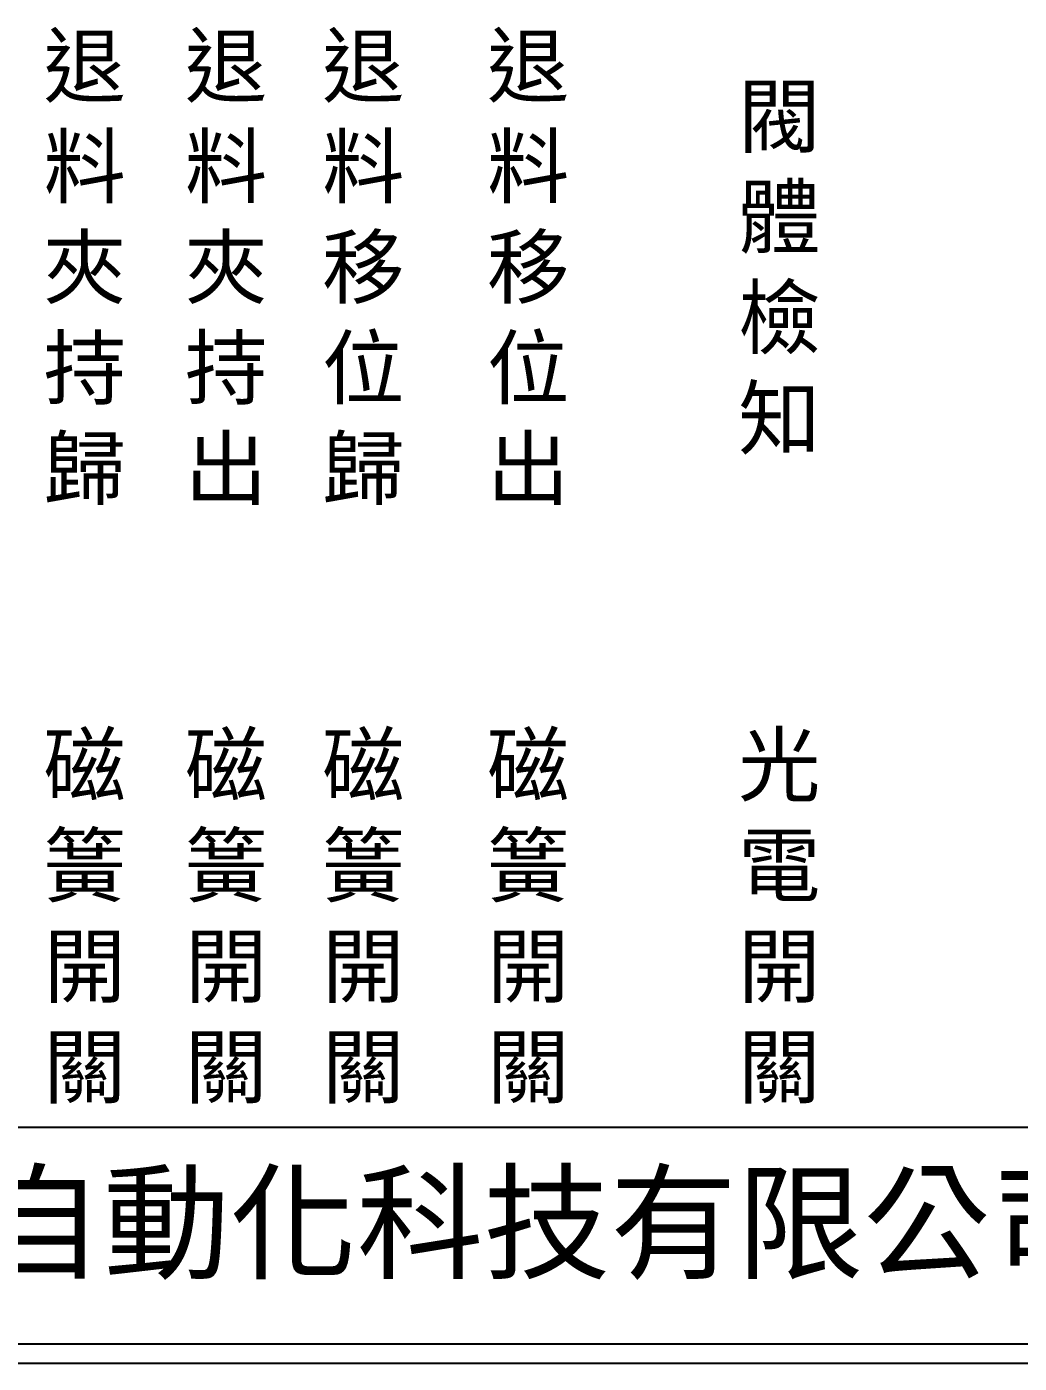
# Model space of a CAD drawing. Extents: x 325 to 612, y 3 to 207.
# Drawn here: x 383.5 to 447.6, y 3 to 89.3 of the extents above; entities that cross this region are included whole.
import ezdxf

# ---------------------------------------------------------------- set-up
doc = ezdxf.new("R2010")
doc.units = 0
doc.layers.add('圖框層', color=7, linetype='CONTINUOUS')
doc.layers.add('標尺寸層', color=3, linetype='CONTINUOUS')
doc.styles.add('CNS', font='romanc.shx', dxfattribs={"bigfont": 'chineset.shx'})
doc.styles.add('STSL', font='KAIU.TTF')

msp = doc.modelspace()

# ---------------------------------------------------------------- linework, layer by layer
at = {"layer": '圖框層', "color": 7}
for p, q in [((326.569, 18.25), (611.07, 18.25)), ((326.569, 4.25), (611.07, 4.25)), ((325.319, 3), (612.319, 3))]:
    msp.add_line(p, q, dxfattribs=at)

# ---------------------------------------------------------------- texts
at = {"layer": '圖框層', "color": 4, "style": 'STSL'}
msp.add_text('泓陞自動化科技有限公司', height=6, dxfattribs=at).set_placement((363.923, 9.076))
at = {"layer": '標尺寸層', "color": 7, "char_height": 3.9, "width": 4.96081, "attachment_point": 5, "style": 'CNS'}
for s, insert in [('{\\fDFKai-SB|b0|i0|c136|p65;退料夾持歸}', (387.263, 73.584)), ('{\\fDFKai-SB|b0|i0|c136|p65;退料夾持出}', (396.396, 73.584)), ('{\\fDFKai-SB|b0|i0|c136|p65;退料移位歸}', (405.263, 73.584)), ('{\\fDFKai-SB|b0|i0|c136|p65;退料移位出}', (415.916, 73.584)), ('{\\fDFKai-SB|b0|i0|c136|p65;閥體 檢知}', (432.141, 73.584)), ('{\\fDFKai-SB|b0|i0|c136|p65;磁簧開關}', (387.263, 31.684)), ('{\\fDFKai-SB|b0|i0|c136|p65;磁簧開關}', (396.396, 31.684)), ('{\\fDFKai-SB|b0|i0|c136|p65;磁簧開關}', (405.263, 31.684)), ('{\\fDFKai-SB|b0|i0|c136|p65;磁簧開關}', (415.916, 31.684)), ('{\\fDFKai-SB|b0|i0|c136|p65;光電開關}', (432.141, 31.684))]:
    msp.add_mtext(s, dxfattribs=dict(at, insert=insert))

doc.saveas('drawing.dxf')
